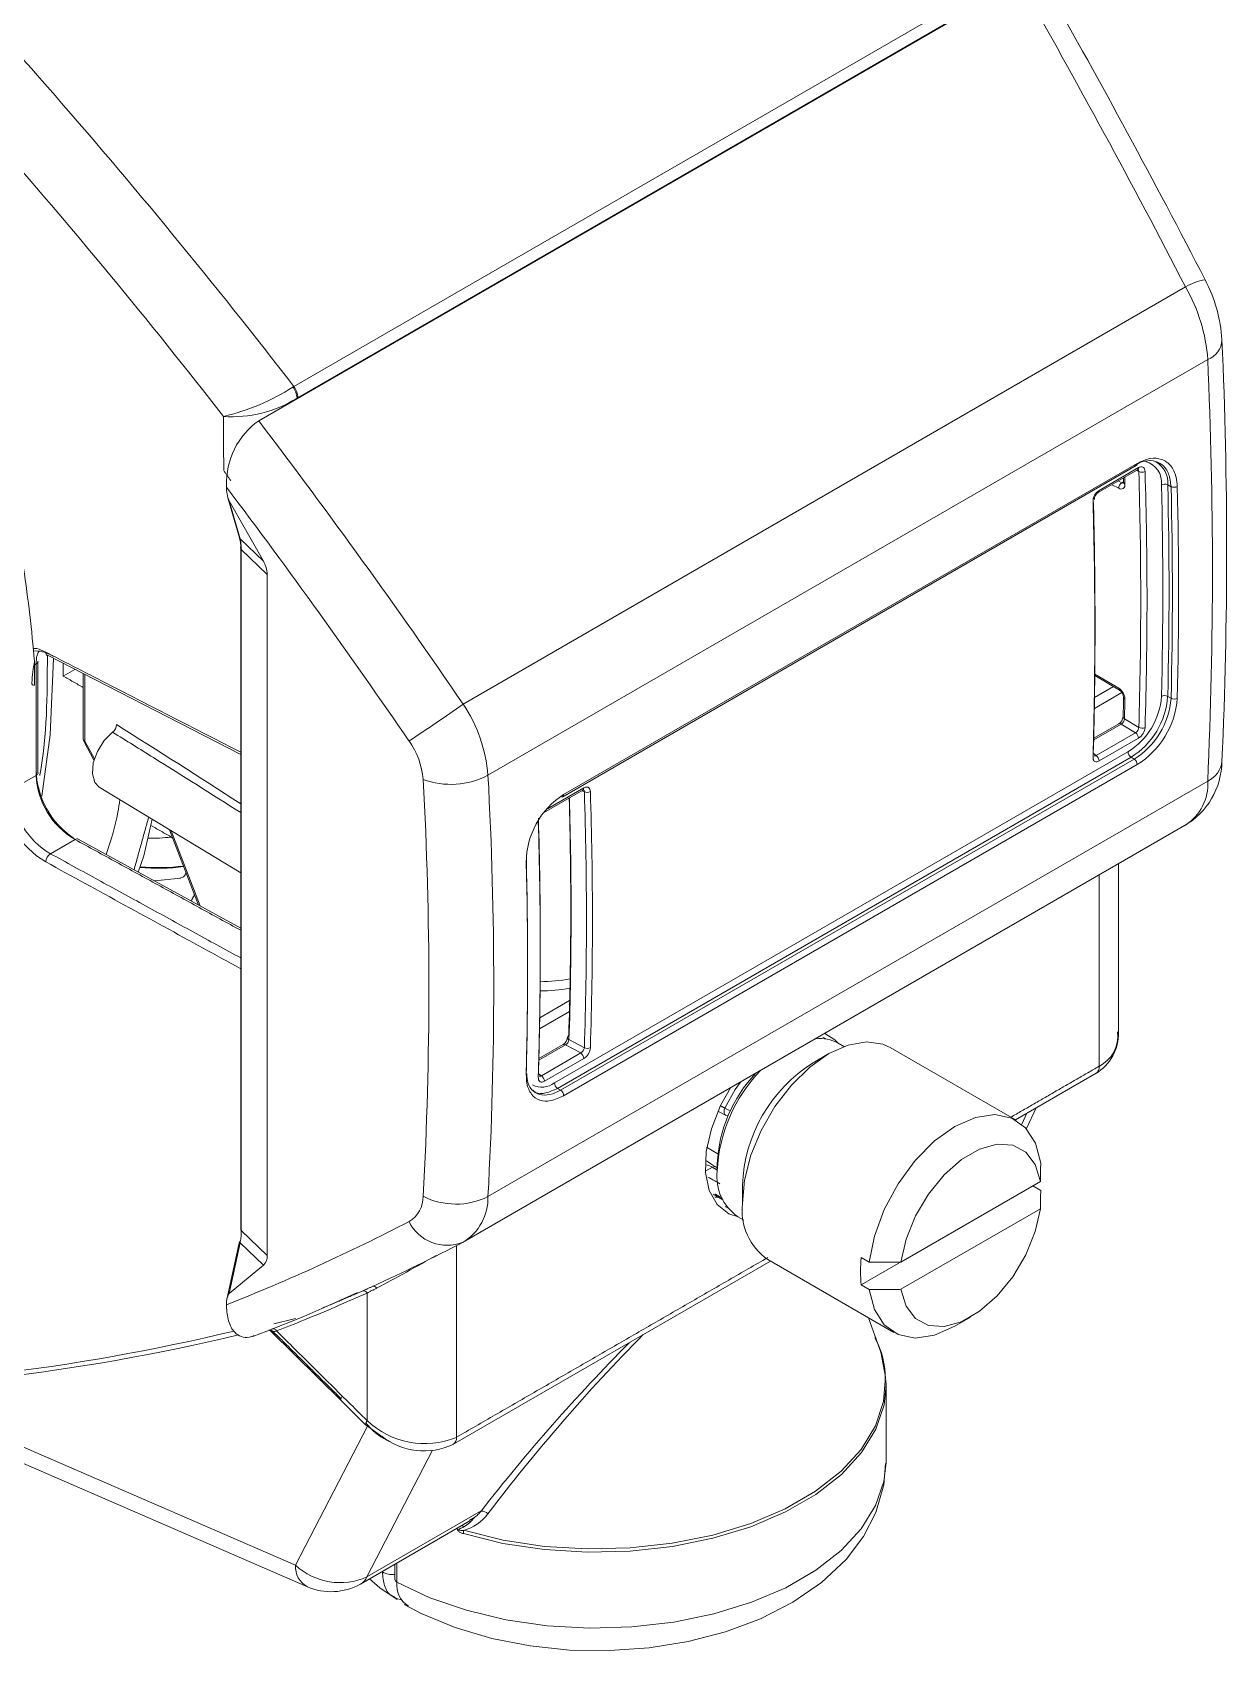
# Model space of a CAD drawing. Extents: x 9.3 to 87, y 1.1 to 68.8.
# Drawn here: x 63.181 to 65.864, y 1.111 to 4.746 of the extents above; entities that cross this region are included whole.
import ezdxf

# ---------------------------------------------------------------- set-up
doc = ezdxf.new("R2010")
doc.units = 0
doc.header["$MEASUREMENT"] = 0
doc.linetypes.add('SLD-Solid', pattern=[0])
doc.layers.add('OBJECT', color=7, linetype='CONTINUOUS')

msp = doc.modelspace()

# ---------------------------------------------------------------- linework, layer by layer
at = {"layer": 'OBJECT', "linetype": 'SLD-Solid', "lineweight": 15}
for p, q in [((65.3986, 4.8602), (63.6894, 3.8735)), ((63.7683, 3.9503), (65.2875, 4.8273)), ((65.2965, 4.8021), (63.7773, 3.9251)), ((64.1487, 3.237), (65.7714, 4.1738)), ((65.8211, 4.0106), (64.2044, 3.0773)), ((64.3722, 3.0289), (65.6606, 3.7726)), ((64.3743, 3.0338), (65.6627, 3.7775)), ((65.5751, 3.7121), (65.6635, 3.7631)), ((65.5771, 3.7169), (65.6656, 3.768)), ((65.6318, 3.7448), (65.6321, 3.7345)), ((65.6662, 3.7592), (65.6612, 3.7618)), ((65.6212, 3.7216), (65.6057, 3.7297)), ((65.6202, 3.7381), (65.6279, 3.734)), ((65.6279, 3.734), (65.6321, 3.7364)), ((65.7386, 3.7252), (65.7312, 3.7294)), ((63.6204, 3.7004), (63.6463, 3.6103)), ((63.623, 3.6938), (63.7, 3.5578)), ((63.623, 3.6938), (63.6477, 3.6081)), ((63.6477, 3.6081), (63.7, 3.5578)), ((63.649, 3.587), (63.649, 2.0575)), ((63.6504, 3.584), (63.7087, 3.528)), ((63.6504, 3.584), (63.6504, 2.0545)), ((63.7087, 3.528), (63.7087, 1.9985)), ((63.1856, 3.2791), (63.1856, 3.3333)), ((63.1856, 3.3251), (63.1897, 3.3274)), ((63.1931, 3.0823), (63.1937, 3.3333)), ((63.2504, 3.3), (63.2762, 3.3149)), ((63.2954, 3.3051), (63.2954, 3.1592)), ((63.2992, 3.3031), (63.2992, 3.1534)), ((65.5668, 3.2517), (65.6092, 3.2762)), ((65.5674, 3.3008), (65.623, 3.2681)), ((65.5675, 3.3041), (65.6212, 3.2726)), ((65.6284, 3.2626), (65.5664, 3.2268)), ((65.7312, 3.2542), (65.7386, 3.25)), ((65.6339, 3.204), (65.6662, 3.1847)), ((65.6264, 3.192), (65.5649, 3.1564)), ((65.6212, 3.1926), (65.565, 3.1602)), ((65.5703, 3.1216), (65.6588, 3.1727)), ((65.6588, 3.1727), (65.6264, 3.192)), ((63.2972, 3.1521), (63.3195, 3.1107)), ((63.2992, 3.1534), (63.3205, 3.1139)), ((64.3537, 2.3863), (65.642, 3.13)), ((65.5637, 3.1264), (65.5703, 3.1216)), ((65.6656, 3.1603), (65.5771, 3.1092)), ((65.649, 3.1175), (64.3606, 2.3738)), ((64.3674, 2.3698), (65.6557, 3.1135)), ((65.6627, 3.101), (64.3743, 2.3573)), ((65.6557, 3.1135), (65.649, 3.1175)), ((63.1345, 3.0449), (63.1897, 3.0767)), ((64.2044, 2.1308), (65.8211, 3.0641)), ((63.3312, 3.0504), (63.649, 2.8577)), ((64.3292, 2.9928), (64.4176, 3.0439)), ((64.338, 3.0016), (64.4197, 3.0488)), ((64.4209, 3.0398), (64.415, 3.0424)), ((63.4892, 2.9546), (63.5544, 2.7855)), ((63.4927, 2.9525), (63.5579, 2.7837)), ((64.1521, 2.0303), (65.7745, 2.9669)), ((63.2218, 2.9008), (63.277, 2.9327)), ((63.649, 2.7337), (63.284, 2.9337)), ((65.6208, 2.5006), (65.6208, 2.8782)), ((63.4557, 2.84), (63.5147, 2.8459)), ((65.5769, 2.4233), (65.5769, 2.8528)), ((64.3873, 2.5462), (64.3202, 2.5074)), ((64.3207, 2.5324), (64.3879, 2.5712)), ((64.373, 2.4721), (64.3187, 2.4407)), ((64.3863, 2.4832), (64.4209, 2.4651)), ((64.9408, 2.4854), (64.9406, 2.4855)), ((64.9636, 2.4847), (64.9567, 2.489)), ((65.0038, 2.4678), (64.991, 2.4752)), ((64.3783, 2.4714), (64.3186, 2.437)), ((64.3244, 2.4023), (64.4129, 2.4534)), ((64.4197, 2.441), (64.3312, 2.3899)), ((64.4129, 2.4534), (64.3783, 2.4714)), ((64.9704, 2.4518), (64.935, 2.4314)), ((65.3907, 2.3022), (65.1079, 2.4654)), ((64.2916, 2.4066), (64.2904, 2.4057)), ((64.3177, 2.4066), (64.3244, 2.4023)), ((65.3891, 2.3031), (65.5702, 2.4076)), ((64.3606, 2.3738), (64.3674, 2.3698)), ((65.4137, 2.2834), (65.4358, 2.33)), ((64.7207, 2.3228), (64.7381, 2.3139)), ((65.4033, 2.2934), (65.4149, 2.3179)), ((64.6953, 2.2418), (64.7206, 2.2271)), ((64.7084, 2.1968), (64.6937, 2.1884)), ((64.7194, 2.2048), (64.7194, 2.1885)), ((64.7759, 2.1558), (64.7759, 2.115)), ((65.0429, 1.9324), (65.4282, 2.1548)), ((65.4455, 2.1648), (65.1317, 1.9836)), ((65.4459, 2.1446), (65.4282, 2.1548)), ((64.7099, 2.136), (64.7321, 2.1238)), ((64.7369, 2.1082), (64.7441, 2.1044)), ((64.7661, 2.0854), (64.7473, 2.0912)), ((64.766, 2.0855), (64.7788, 2.0781)), ((65.1317, 1.9224), (65.4455, 2.1035)), ((63.6504, 2.0545), (63.7087, 1.9985)), ((63.6462, 2.03), (63.6187, 1.9031)), ((63.6477, 2.0272), (63.623, 1.9129)), ((63.6477, 2.0272), (63.7, 1.9769)), ((64.1334, 2.0205), (64.1334, 1.59)), ((63.623, 1.9129), (63.7, 1.9769)), ((64.1256, 1.5736), (64.8391, 1.9855)), ((64.8329, 1.9891), (65.1157, 1.8258)), ((65.0606, 1.9834), (65.0429, 1.9936)), ((63.9496, 1.931), (63.9496, 1.9312)), ((65.0429, 1.9324), (65.0606, 1.9222)), ((63.8581, 1.8914), (63.9115, 1.915)), ((63.9329, 1.6278), (63.9329, 1.914)), ((65.0839, 1.7895), (65.0592, 1.8585)), ((65.2533, 1.8395), (65.2886, 1.8599)), ((63.6761, 1.8163), (63.7075, 1.8287)), ((63.7164, 1.8286), (63.8753, 1.672)), ((62.7679, 1.7015), (63.7987, 1.2544)), ((62.8462, 1.7045), (63.7723, 1.3028)), ((63.8744, 1.6725), (63.9303, 1.6176)), ((65.0985, 1.5364), (65.0985, 1.7068)), ((63.7723, 1.3028), (63.9339, 1.6151)), ((63.9312, 1.6172), (63.9772, 1.5837)), ((64.0799, 1.5613), (63.9325, 1.2764)), ((65.0985, 1.5364), (65.0985, 1.5324)), ((63.9325, 1.2764), (64.1891, 1.4246)), ((63.9179, 1.2603), (64.164, 1.4023)), ((63.9672, 1.2875), (63.9672, 1.2888)), ((63.9953, 1.305), (63.9953, 1.2712)), ((63.9999, 1.3076), (63.9999, 1.2649))]:
    msp.add_line(p, q, dxfattribs=at)
at = {"layer": 'OBJECT', "linetype": 'SLD-Solid', "lineweight": 15, "flags": 128}
for points in [[(65.6635, 3.7631), (65.664, 3.7634), (65.6649, 3.7637), (65.6648, 3.7637)], [(65.6321, 3.7345), (65.632, 3.7331), (65.632, 3.7329)], [(63.2147, 3.3465), (63.4304, 3.2357), (63.649, 3.1235)], [(63.2025, 3.03), (63.2211, 3.1678), (63.2288, 3.3392)], [(65.6321, 3.2524), (65.6318, 3.2414), (65.6308, 3.2085)], [(63.3612, 3.1737), (63.3423, 3.1548), (63.3272, 3.1307), (63.318, 3.1047), (63.3159, 3.0803), (63.3212, 3.061), (63.3312, 3.0504)], [(65.5665, 3.1199), (65.5664, 3.1202), (65.5664, 3.1212)], [(64.4176, 3.0438), (64.4181, 3.0441), (64.419, 3.0444), (64.4189, 3.0445)], [(63.419, 2.8597), (63.4313, 2.8958), (63.4505, 2.9781)], [(64.7759, 2.115), (64.7808, 2.1678), (64.7952, 2.2236), (64.8184, 2.2795), (64.8491, 2.3328), (64.886, 2.3809), (64.9271, 2.4212), (64.9704, 2.4518), (65.0137, 2.4712), (65.0548, 2.4783), (65.0916, 2.4728), (65.1079, 2.4654)], [(64.961, 2.4973), (64.9834, 2.4831), (64.9911, 2.4751)], [(64.3206, 2.4006), (64.3205, 2.401), (64.3206, 2.402)], [(64.7473, 2.0912), (64.7451, 2.0922), (64.7191, 2.1126), (64.7014, 2.1441), (64.6932, 2.1848), (64.6948, 2.2321), (64.7063, 2.2832), (64.7269, 2.335), (64.7493, 2.3751)], [(64.7365, 2.3294), (64.7599, 2.3712), (64.7715, 2.3879)], [(64.7379, 2.3137), (64.7373, 2.314), (64.7357, 2.3159), (64.7348, 2.3186), (64.7346, 2.3219), (64.7352, 2.3256), (64.7365, 2.3294)], [(65.0606, 1.9834), (65.0723, 2.042), (65.0944, 2.1018), (65.1255, 2.1595), (65.1638, 2.2117), (65.2072, 2.2556), (65.2532, 2.2885), (65.2993, 2.3087), (65.3427, 2.315), (65.381, 2.307), (65.4121, 2.2852), (65.4341, 2.2508), (65.4459, 2.2058)], [(65.4455, 2.1648), (65.4337, 2.2027), (65.4125, 2.2303), (65.3833, 2.2459), (65.348, 2.2483), (65.3088, 2.2375), (65.2683, 2.2141), (65.2292, 2.1797), (65.1938, 2.1365), (65.1647, 2.0872), (65.1435, 2.0352), (65.1317, 1.9836)], [(64.7226, 2.129), (64.7179, 2.1293), (64.714, 2.1297)], [(65.1317, 1.9224), (65.1435, 1.8845), (65.1647, 1.8568), (65.1938, 1.8413), (65.2292, 1.8388), (65.2683, 1.8497), (65.3088, 1.873), (65.348, 1.9075), (65.3833, 1.9507), (65.4125, 1.9999), (65.4337, 2.052), (65.4455, 2.1035)], [(63.7075, 1.8287), (63.7908, 1.8616), (63.8581, 1.8914)], [(65.2533, 1.8395), (65.2532, 1.8394), (65.2072, 1.8192), (65.1638, 1.813), (65.1255, 1.821), (65.0944, 1.8428), (65.0723, 1.8772), (65.0606, 1.9222)], [(64.1497, 1.3811), (64.2384, 1.3592), (64.3316, 1.3451), (64.4275, 1.3392), (64.5238, 1.3415), (64.6184, 1.352), (64.7093, 1.3706), (64.7945, 1.3966), (64.872, 1.4297), (64.9402, 1.4691), (64.9975, 1.5138), (65.0427, 1.563), (65.0747, 1.6155), (65.093, 1.6701), (65.097, 1.7257), (65.0868, 1.781), (65.0839, 1.7895)], [(65.0982, 1.7193), (65.0982, 1.719), (65.0985, 1.7068)], [(65.0985, 1.7068), (65.0942, 1.6633), (65.0759, 1.6085), (65.0437, 1.556), (64.9985, 1.5067), (64.941, 1.4619), (64.8728, 1.4225), (64.7951, 1.3893), (64.7098, 1.3632), (64.6187, 1.3446), (64.5239, 1.3341), (64.4274, 1.3317), (64.3314, 1.3377), (64.238, 1.3518), (64.1492, 1.3737)], [(65.0985, 1.5324), (65.0937, 1.4906), (65.0751, 1.4365), (65.0428, 1.3844), (64.9977, 1.3357), (64.9407, 1.2913), (64.8731, 1.2523), (64.7962, 1.2194), (64.7118, 1.1933), (64.6217, 1.1748), (64.5279, 1.164), (64.4323, 1.1613), (64.3371, 1.1668), (64.2442, 1.1802), (64.1559, 1.2014), (64.0738, 1.2298), (63.9999, 1.2649)], [(64.0161, 1.2148), (64.0546, 1.1945), (64.1309, 1.1627), (64.2129, 1.1382), (64.299, 1.1214), (64.3878, 1.1122), (64.4775, 1.1109), (64.5668, 1.1173), (64.654, 1.1314), (64.7377, 1.1532), (64.8166, 1.1826), (64.8891, 1.2195), (64.9538, 1.2641), (65.0087, 1.3158), (65.0477, 1.3671), (65.0757, 1.4213), (65.0938, 1.4835), (65.0973, 1.5309)], [(63.9382, 1.272), (63.9617, 1.252), (64.0007, 1.2258)], [(63.9919, 1.2328), (63.9981, 1.228), (64.0107, 1.225)]]:
    msp.add_lwpolyline(points, dxfattribs=at)
at = {"layer": 'OBJECT', "linetype": 'SLD-Solid', "lineweight": 15}
for centre, radius, start, end in [((52.8087, -4.498), 13.8379, 37.627, 44.84534), ((52.9216, -4.4272), 13.5391, 37.8644, 44.77177), ((48.4969, -4.763), 19.4493, 27.35433, 29.65563), ((49.1544, -4.4073), 18.7482, 27.29417, 29.5731), ((65.8307, 4.0797), 0.1112, 97.9874, 122.2096), ((65.5201, 4.0344), 0.3335, 3.4709, 27.7655), ((65.4381, 3.9832), 0.384, 4.096, 29.7608), ((65.8024, 4.0578), 0.0508, 291.6374, 356.4039), ((55.2339, 3.5818), 10.6297, 357.4487, 2.54965), ((55.1884, 3.5374), 10.6432, 357.45141, 2.54859), ((63.4924, 4.379), 0.5098, 283.3698, 302.4787), ((63.7297, 3.9208), 0.0461, 4.1512, 37.7693), ((63.7321, 3.9231), 0.0453, 2.4374, 36.8508), ((63.6288, 4.1625), 0.2801, 266.2179, 301.6421), ((63.789, 3.7332), 0.172, 125.3681, 181.8456), ((50.9348, -5.8142), 16.0166, 34.41021, 37.21835), ((65.6693, 3.7348), 0.0482, 353.2008, 75.9003), ((65.6777, 3.7348), 0.0537, 354.2521, 59.816), ((65.6578, 3.7767), 0.00498, 304.8119, 9.6103), ((65.6606, 3.7673), 0.00511, 305.7966, 8.3181), ((65.6616, 3.7597), 0.00464, 353.8205, 54.7375), ((65.6729, 3.7736), 0.0159, 245.3005, 297.6266), ((56.3303, 3.4719), 9.3403, 358.23758, 1.76242), ((56.3352, 3.472), 9.3495, 358.23756, 1.76244), ((63.693, 3.7232), 0.076, 179.1709, 202.8261), ((50.9723, -5.8008), 15.8309, 34.4484, 36.99049), ((65.593, 3.692), 0.0296, 122.466, 179.6835), ((65.5852, 3.6962), 0.0188, 122.7773, 179.641), ((65.5721, 3.7162), 0.00508, 304.7764, 8.4168), ((65.6364, 3.7213), 0.0152, 123.8141, 179.0675), ((65.6263, 3.7289), 0.00898, 234.8035, 10.6333), ((65.6307, 3.7384), 0.00522, 238.0024, 294.3246), ((65.637, 3.7351), 0.0049, 187.8115, 248.3983), ((65.7245, 3.7151), 0.0158, 64.9412, 117.5734), ((56.3702, 3.4917), 9.3499, 358.5452, 1.4548), ((56.3744, 3.4918), 9.3598, 358.54529, 1.45471), ((65.7453, 3.7396), 0.0158, 244.9345, 297.5781), ((56.3732, 3.4876), 9.3685, 358.54665, 1.45335), ((56.3773, 3.4877), 9.3783, 358.54673, 1.45327), ((55.1453, 3.4046), 10.4221, 358.41877, 1.58123), ((55.1537, 3.4124), 10.4143, 358.41916, 1.58084), ((63.6515, 3.6118), 0.00532, 196.276, 225.0336), ((63.5751, 3.5902), 0.0739, 357.5062, 15.3329), ((63.6531, 3.5871), 0.00409, 182.3525, 229.4606), ((63.6468, 3.5262), 0.0619, 1.7408, 30.7261), ((63.2185, 3.3525), 0.00716, 173.0303, 237.8579), ((63.1865, 3.3344), 0.00764, 294.5571, 351.9143), ((65.6259, 3.272), 0.0048, 172.4841, 233.1916), ((65.605, 3.2471), 0.0301, 1.6033, 57.6779), ((61.8064, 6.5429), 4.0516, 303.2376, 305.319), ((63.8703, 3.0503), 0.3351, 4.6182, 33.8471), ((65.6122, 3.2514), 0.0199, 2.8221, 57.1386), ((65.6372, 3.2526), 0.0051, 183.4867, 246.4166), ((65.5582, 3.2655), 0.1593, 301.7372, 355.9687), ((65.5564, 3.2662), 0.1751, 301.8913, 356.0469), ((65.5635, 3.2629), 0.1756, 301.6805, 355.7866), ((65.5616, 3.2637), 0.1915, 301.8485, 355.8563), ((65.724, 3.2409), 0.015, 61.5624, 117.1054), ((65.7458, 3.2632), 0.015, 241.5591, 297.1106), ((65.61, 3.2103), 0.0209, 302.3928, 354.78), ((65.6185, 3.2052), 0.0154, 300.8869, 355.4388), ((65.636, 3.2087), 0.00511, 182.1074, 246.2164), ((63.3474, 3.1917), 0.0227, 307.4646, 357.9296), ((45.0251, -25.9168), 34.4063, 57.22837, 57.77899), ((65.6233, 3.1881), 0.00496, 50.7899, 115.2457), ((65.6509, 3.1859), 0.0154, 300.8862, 355.4436), ((65.6503, 3.1599), 0.0153, 1.3552, 56.2687), ((65.6491, 3.1868), 0.0312, 301.8692, 355.7416), ((65.6735, 3.1978), 0.015, 241.2073, 297.0596), ((63.3104, 3.1592), 0.015, 180, 208.2669), ((63.3026, 3.1598), 0.0072, 184.715, 242.5267), ((63.3028, 3.1455), 0.00867, 114.2872, 130.4895), ((63.8857, 3.0531), 0.1738, 4.8458, 35.5591), ((65.6573, 3.1304), 0.0153, 181.2385, 236.8936), ((65.5618, 3.1088), 0.0153, 1.3552, 56.2687), ((65.6474, 3.1007), 0.0153, 1.1681, 56.8999), ((65.6837, 3.1102), 0.1693, 299.8303, 359.4476), ((65.7981, 3.1143), 0.0552, 294.5692, 354.1517), ((63.3818, 3.0951), 0.1926, 181.7558, 235.8571), ((63.1865, 3.0838), 0.00775, 294.6845, 348.3347), ((63.3649, 3.0844), 0.1754, 182.5155, 239.9022), ((64.1209, 3.2351), 0.1785, 249.6482, 297.8818), ((55.532, 2.5996), 8.5397, 356.85733, 3.14267), ((55.5755, 2.6041), 8.6419, 356.86067, 3.13933), ((65.7104, 3.0578), 0.1109, 303.3969, 3.2526), ((63.3108, 3.0527), 0.1972, 182.3483, 239.7487), ((63.3097, 3.0525), 0.1753, 182.5075, 239.9098), ((64.472, 2.8807), 0.1816, 122.5535, 179.7669), ((64.3702, 3.0332), 0.00477, 239.6621, 295.2405), ((64.3694, 3.033), 0.00498, 304.8119, 9.6103), ((55.7171, 2.7774), 8.6733, 358.11401, 1.64303), ((55.7052, 2.769), 8.6859, 358.11443, 1.69783), ((64.4146, 3.048), 0.00511, 305.7966, 8.3181), ((64.4158, 3.04), 0.00513, 357.003, 63.8225), ((64.427, 3.0546), 0.016, 247.7311, 297.5975), ((55.686, 2.7524), 8.7396, 358.11613, 1.88387), ((55.6908, 2.7528), 8.7483, 358.11614, 1.88386), ((54.6498, 2.6934), 9.6722, 358.29806, 1.70194), ((54.64, 2.6854), 9.6818, 358.29807, 1.70193), ((63.2813, 2.9272), 0.00703, 67.6999, 128.5022), ((63.4445, 3.374), 0.4385, 269.3819, 276.3634), ((63.2357, 2.8809), 0.0243, 125.028, 176.6622), ((63.4641, 3.3157), 0.4475, 264.6544, 277.327), ((63.4646, 3.3159), 0.4462, 264.6414, 277.2074), ((54.5824, 2.6436), 9.7109, 358.59652, 1.40348), ((54.5924, 2.6517), 9.7011, 358.59649, 1.40351), ((64.3182, 3.0267), 0.4133, 270.4832, 279.8608), ((64.318, 3.0321), 0.4394, 270.45, 279.2355), ((64.3751, 2.4674), 0.0051, 51.802, 114.2336), ((64.3619, 2.4898), 0.0209, 302.3101, 354.6192), ((64.3716, 2.4846), 0.0148, 296.8106, 354.4279), ((64.3877, 2.4874), 0.00503, 114.3608, 174.5468), ((64.3883, 2.4884), 0.00559, 185.5008, 249.0674), ((64.9496, 2.4), 0.0858, 61.1956, 95.8956), ((65.5156, 2.4975), 0.1052, 301.0443, 1.2425), ((65.5439, 2.4907), 0.0751, 296.0455, 7.4673), ((64.4062, 2.4666), 0.0148, 296.8179, 354.4206), ((64.4043, 2.4406), 0.0153, 1.3552, 56.2687), ((64.4032, 2.4676), 0.0313, 301.8014, 355.6131), ((64.4276, 2.4787), 0.0151, 243.6991, 296.7926), ((64.3159, 2.3896), 0.0153, 1.3552, 56.2687), ((65.0673, 2.1721), 0.3483, 136.0065, 177.2992), ((65.0367, 2.1896), 0.3177, 136.6973, 177.2625), ((65.1153, 2.1436), 0.3396, 122.0685, 177.9369), ((65.5617, 2.4207), 0.0154, 300.5565, 9.7709), ((64.3254, 2.4221), 0.0456, 242.7326, 308.3529), ((64.369, 2.3866), 0.0153, 181.2385, 236.8936), ((64.359, 2.3569), 0.0153, 1.1681, 56.8999), ((64.7964, 2.4355), 0.1218, 240.5304, 247.0756), ((64.7448, 2.327), 0.015, 242.5869, 266.5043), ((64.8332, 2.4006), 0.2344, 233.8972, 239.6056), ((64.6798, 2.1418), 0.062, 62.52, 74.9622), ((64.7127, 2.1908), 0.00746, 63.254, 125.7634), ((64.8269, 2.1751), 0.1083, 172.8913, 235.7965), ((63.9941, 2.1305), 0.0648, 300.6223, 0.7953), ((64.1322, 2.2757), 0.1619, 243.049, 296.4652), ((64.0882, 2.1277), 0.1162, 301.3602, 1.5169), ((64.9103, 2.1), 0.1352, 173.6039, 235.084), ((62.0897, 5.7829), 4.1837, 291.4116, 297.5854), ((64.1124, 2.1161), 0.0948, 205.8198, 292.4914), ((63.6531, 2.0576), 0.00408, 181.8393, 229.4841), ((63.6493, 2.0298), 0.00312, 177.7444, 239.0468), ((63.6814, 1.9969), 0.0274, 312.9696, 3.4201), ((61.7288, 6.1234), 4.7518, 297.9267, 299.7696), ((65.2998, 1.963), 0.2587, 173.2019, 186.7981), ((63.9471, 1.9213), 0.00808, 27.5636, 100.1581), ((63.6591, 1.8911), 0.0422, 148.9027, 184.3756), ((63.9252, 1.9105), 0.00848, 24.201, 111.3559), ((62.5547, 6.3057), 4.6052, 269.6994, 283.5544), ((62.5692, 6.2895), 4.5967, 269.6986, 283.5238), ((63.7109, 1.823), 0.00752, 42.4404, 82.5183), ((63.7137, 1.8218), 0.0094, 36.3005, 90.6345), ((63.7219, 1.8257), 0.00825, 22.6292, 111.4154), ((67.4438, -1.036), 4.0641, 135.3542, 142.8509), ((67.511, -1.1634), 4.2109, 135.2336, 142.0794), ((64.9138, 1.724), 0.183, 358.8974, 29.1571), ((64.0381, 1.7058), 0.1365, 217.7906, 243.4749), ((64.0621, 1.7625), 0.1867, 226.198, 292.4466), ((64.0609, 1.7123), 0.1529, 231.5084, 295.354), ((64.1181, 1.5874), 0.0155, 301.968, 9.6792), ((64.1206, 1.4826), 0.1057, 286.0252, 322.501), ((64.1898, 1.4044), 0.0201, 43.4997, 91.7825), ((64.17, 1.4256), 0.0417, 234.3232, 241.9647), ((64.1093, 1.4595), 0.0817, 300.2204, 322.3875), ((64.2036, 1.3734), 0.0544, 171.9472, 179.7153), ((63.8234, 1.2992), 0.0512, 175.9431, 241.2064), ((63.8724, 1.4107), 0.1471, 227.1367, 294.1037), ((63.899, 1.2921), 0.037, 300.6351, 334.8691), ((63.9892, 1.3268), 0.045, 240.7126, 277.6826), ((63.8523, 1.3781), 0.1348, 246.5828, 299.0967), ((64.0026, 1.2717), 0.00732, 184.3586, 248.7608), ((64.054, 1.2577), 0.0546, 172.4197, 239.4621)]:
    msp.add_arc(centre, radius, start, end, dxfattribs=at)
for centre, major_axis, ratio, start_param, end_param in [((58.4186, 7.5124), (-5.1506, 8.6133), 0.587369, 3.947489, 3.949405), ((58.4186, 7.5124), (-5.1506, 8.6133), 0.587369, 3.883127, 3.888582), ((58.7145, 10.5722), (-5.9299, 8.2381), 0.633584, 3.016158, 3.051157), ((59.4401, 10.7495), (-5.5014, 8.3802), 0.612, 2.927025, 2.934978)]:
    msp.add_ellipse(centre, major_axis=major_axis, ratio=ratio, start_param=start_param, end_param=end_param, dxfattribs=at)
for points, degree in [([(63.7662, 3.949), (63.7683, 3.9503)], 1), ([(63.7773, 3.9251), (63.7757, 3.9241)], 1), ([(63.7757, 3.9241), (63.7757, 3.9233)], 1), ([(63.6109, 3.7617), (63.6103, 3.8831)], 1), ([(63.6268, 3.7385), (63.6109, 3.7617)], 1), ([(63.617, 3.7277), (63.617, 3.7243)], 1), ([(63.1856, 3.3333), (63.1799, 3.4023), (63.1717, 3.4721), (63.1612, 3.5429)], 3), ([(63.1796, 3.285), (63.1814, 3.301), (63.1834, 3.3171), (63.1856, 3.3333)], 3), ([(63.1897, 3.0767), (63.1897, 3.3274)], 1), ([(63.2504, 3.3282), (63.2504, 3.3)], 1), ([(63.2954, 3.274), (63.2504, 3.3)], 1), ([(63.4423, 2.983), (63.4095, 2.865)], 1), ([(63.4931, 2.9382), (63.4473, 2.9645)], 1), ([(63.649, 2.7289), (63.277, 2.9327)], 1), ([(63.4931, 2.9382), (63.4966, 2.9355)], 1), ([(63.2218, 2.9008), (63.649, 2.6667)], 1), ([(63.5378, 2.7946), (63.5453, 2.8092)], 1), ([(65.3789, 2.309), (65.5769, 2.4233)], 1), ([(64.7268, 2.3345), (64.7365, 2.3294)], 1), ([(64.7194, 2.1902), (64.7084, 2.1968)], 1), ([(64.7161, 2.1974), (64.7194, 2.1955)], 1), ([(65.4459, 2.2058), (65.4455, 2.1648)], 1), ([(64.7314, 2.1269), (64.7145, 2.1364)], 1), ([(64.1334, 1.59), (64.8329, 1.9938)], 1), ([(63.9221, 1.9184), (63.9447, 1.9288)], 1), ([(63.8341, 1.8808), (63.9221, 1.9184)], 1), ([(63.9543, 1.925), (63.9329, 1.914)], 1), ([(65.0606, 1.9222), (65.1317, 1.9224)], 1), ([(63.617, 1.8879), (63.617, 1.8846)], 1), ([(63.722, 1.8274), (63.7213, 1.8274)], 1), ([(63.8743, 1.6771), (63.722, 1.8274)], 1), ([(63.9302, 1.6221), (63.9329, 1.6278)], 1), ([(64.1632, 1.4036), (64.174, 1.4096)], 1)]:
    msp.add_open_spline(points, degree=degree, dxfattribs=at)
for points, knots in [([(65.7386, 3.7252), (65.7374, 3.7353), (65.7351, 3.7553), (65.7203, 3.7755), (65.6993, 3.7851), (65.6764, 3.7834), (65.6616, 3.776), (65.6557, 3.773)], [0, 0, 0, 0, 0.214894, 0.429788, 0.644687, 0.859483, 1, 1, 1, 1]), ([(65.6627, 3.7775), (65.6725, 3.782), (65.6921, 3.791), (65.7187, 3.7884), (65.7392, 3.7739), (65.7504, 3.7512), (65.752, 3.7328), (65.7526, 3.7255)], [0, 0, 0, 0, 0.21434, 0.428673, 0.643186, 0.858034, 1, 1, 1, 1]), ([(65.6803, 3.7596), (65.68, 3.7613), (65.6796, 3.7649), (65.677, 3.7685), (65.6733, 3.7702), (65.6693, 3.7698), (65.6666, 3.7685), (65.6656, 3.768)], [0, 0, 0, 0, 0.214996, 0.429992, 0.644917, 0.859672, 1, 1, 1, 1]), ([(63.6477, 3.6081), (63.6487, 3.6033), (63.6502, 3.5957), (63.6504, 3.5872), (63.6504, 3.584)], [0, 0, 0, 0, 0.633023, 1, 1, 1, 1]), ([(63.1823, 3.3622), (63.1852, 3.3621), (63.1943, 3.362), (63.2045, 3.3569), (63.2114, 3.3534)], [0, 0, 0, 0, 0.316666, 1, 1, 1, 1]), ([(63.2218, 3.3475), (63.2156, 3.3503), (63.2019, 3.3566), (63.1897, 3.3563), (63.183, 3.3561)], [0, 0, 0, 0, 0.451571, 1, 1, 1, 1]), ([(63.1897, 3.3274), (63.1898, 3.3342), (63.19, 3.3448), (63.1939, 3.3524), (63.1954, 3.3552)], [0, 0, 0, 0, 0.631932, 1, 1, 1, 1]), ([(63.2148, 3.3465), (63.2145, 3.2557), (63.2141, 3.1618), (63.1981, 3.0794), (63.1975, 3.0766)], [0, 0, 0, 0, 0.966312, 1, 1, 1, 1]), ([(63.2114, 3.3534), (63.2188, 3.3496), (63.2556, 3.3307), (63.4015, 3.2558), (63.5399, 3.1847), (63.649, 3.1287)], [0, 0, 0, 0, 0.050469, 0.252344, 1, 1, 1, 1]), ([(63.1796, 3.285), (63.1794, 3.2828), (63.1802, 3.2811), (63.1825, 3.2794), (63.184, 3.2791), (63.1856, 3.2791)], [0, 0, 0, 0, 0.5, 0.5, 1, 1, 1, 1]), ([(63.649, 2.9932), (63.5837, 3.0346), (63.4878, 3.0953), (63.3919, 3.1548), (63.3612, 3.1737)], [0, 0, 0, 0, 0.681087, 1, 1, 1, 1]), ([(65.5634, 3.117), (65.5636, 3.1153), (65.5638, 3.1119), (65.5661, 3.1085), (65.5695, 3.107), (65.5735, 3.1073), (65.5761, 3.1087), (65.5771, 3.1092)], [0, 0, 0, 0, 0.214324, 0.428637, 0.643247, 0.858463, 1, 1, 1, 1]), ([(65.5664, 3.1205), (65.567, 3.1205), (65.5681, 3.1203), (65.5696, 3.1212), (65.5703, 3.1216)], [0, 0, 0, 0, 0.477513, 1, 1, 1, 1]), ([(63.3471, 2.8991), (63.3571, 2.9297), (63.3699, 2.9685), (63.3762, 3.0128), (63.3775, 3.0223)], [0, 0, 0, 0, 0.786055, 1, 1, 1, 1]), ([(64.4344, 3.0404), (64.4342, 3.0422), (64.4337, 3.0457), (64.4311, 3.0492), (64.4274, 3.0509), (64.4234, 3.0506), (64.4207, 3.0493), (64.4197, 3.0488)], [0, 0, 0, 0, 0.214325, 0.428641, 0.643244, 0.858471, 1, 1, 1, 1]), ([(63.649, 2.6426), (63.6209, 2.658), (63.4751, 2.7379), (63.3292, 2.8178), (63.2114, 2.8823)], [0, 0, 0, 0, 0.192304, 1, 1, 1, 1]), ([(63.5266, 2.8578), (63.525, 2.8546), (63.5218, 2.8483), (63.5154, 2.8467), (63.5122, 2.8459)], [0, 0, 0, 0, 0.506857, 1, 1, 1, 1]), ([(64.3743, 2.3573), (64.3646, 2.3527), (64.3451, 2.3436), (64.3197, 2.3455), (64.3009, 2.3591), (64.2912, 2.3809), (64.2907, 2.3987), (64.2904, 2.4057)], [0, 0, 0, 0, 0.21434, 0.428674, 0.643187, 0.858034, 1, 1, 1, 1]), ([(64.2915, 2.4067), (64.292, 2.3996), (64.2932, 2.383), (64.3053, 2.3659), (64.3247, 2.3571), (64.3468, 2.3594), (64.3615, 2.3668), (64.3674, 2.3698)], [0, 0, 0, 0, 0.166522, 0.394655, 0.622797, 0.850826, 1, 1, 1, 1]), ([(64.3205, 2.4015), (64.3211, 2.4014), (64.3222, 2.4012), (64.3236, 2.4019), (64.3244, 2.4023)], [0, 0, 0, 0, 0.438984, 1, 1, 1, 1]), ([(64.3606, 2.3738), (64.3518, 2.3698), (64.3341, 2.3617), (64.3146, 2.3615), (64.3072, 2.3677), (64.3052, 2.3694)], [0, 0, 0, 0, 0.423048, 0.846091, 1, 1, 1, 1]), ([(64.3176, 2.3978), (64.3177, 2.3961), (64.3179, 2.3927), (64.3202, 2.3893), (64.3237, 2.3877), (64.3276, 2.3881), (64.3302, 2.3894), (64.3312, 2.3899)], [0, 0, 0, 0, 0.214994, 0.429995, 0.644918, 0.859673, 1, 1, 1, 1]), ([(64.6981, 2.1747), (64.7033, 2.1718), (64.7123, 2.1668), (64.7213, 2.1618), (64.725, 2.1597)], [0, 0, 0, 0, 0.58226, 1, 1, 1, 1]), ([(65.4455, 2.1035), (65.4455, 2.1037), (65.4456, 2.1174), (65.4458, 2.1311), (65.4459, 2.1446)], [0, 0, 0, 0, 0.013757, 1, 1, 1, 1]), ([(63.6504, 2.0545), (63.6503, 2.0489), (63.6501, 2.0401), (63.6483, 2.0307), (63.6477, 2.0272)], [0, 0, 0, 0, 0.630963, 1, 1, 1, 1]), ([(65.1317, 1.9836), (65.1314, 1.9836), (65.1077, 1.9835), (65.084, 1.9835), (65.0606, 1.9834)], [0, 0, 0, 0, 0.013757, 1, 1, 1, 1]), ([(63.9329, 1.914), (63.8862, 1.8935), (63.8191, 1.8641), (63.7505, 1.8371), (63.7296, 1.8289)], [0, 0, 0, 0, 0.695361, 1, 1, 1, 1]), ([(63.6794, 1.8187), (63.6758, 1.8171), (63.6652, 1.8125), (63.6496, 1.8151), (63.6325, 1.8263), (63.62, 1.8497), (63.618, 1.8731), (63.617, 1.8846)], [0, 0, 0, 0, 0.092479, 0.270783, 0.456995, 0.730805, 1, 1, 1, 1]), ([(63.7213, 1.8274), (63.7207, 1.8273), (63.7183, 1.8271), (63.7176, 1.8278), (63.7171, 1.8283)], [0, 0, 0, 0, 0.233723, 1, 1, 1, 1]), ([(63.7296, 1.8289), (63.7296, 1.8289), (63.727, 1.8282), (63.7245, 1.8278), (63.722, 1.8274)], [0, 0, 0, 0, 0.000161, 1, 1, 1, 1]), ([(63.7296, 1.8289), (63.7571, 1.8016), (63.8063, 1.753), (63.8554, 1.7042), (63.8771, 1.6827)], [0, 0, 0, 0, 0.559995, 1, 1, 1, 1]), ([(63.8743, 1.6771), (63.8738, 1.6752), (63.8731, 1.6725), (63.8751, 1.6725), (63.8757, 1.6725)], [0, 0, 0, 0, 0.707525, 1, 1, 1, 1]), ([(63.8771, 1.6827), (63.8764, 1.6816), (63.8752, 1.6795), (63.8746, 1.6778), (63.8743, 1.6771)], [0, 0, 0, 0, 0.5475, 1, 1, 1, 1]), ([(63.8771, 1.6827), (63.8875, 1.6725), (63.9061, 1.6541), (63.9247, 1.6358), (63.9329, 1.6278)], [0, 0, 0, 0, 0.56, 1, 1, 1, 1]), ([(63.9312, 1.6172), (63.9311, 1.6172), (63.9303, 1.6172), (63.9297, 1.6183), (63.9296, 1.6201), (63.9301, 1.6216), (63.9302, 1.6221)], [0, 0, 0, 0, 0.033773, 0.436142, 0.829629, 1, 1, 1, 1]), ([(64.174, 1.4096), (64.1767, 1.4119), (64.1821, 1.4164), (64.1868, 1.4218), (64.1891, 1.4246)], [0, 0, 0, 0, 0.493848, 1, 1, 1, 1]), ([(64.1492, 1.3737), (64.1468, 1.3745), (64.1435, 1.3756), (64.1394, 1.3781), (64.1372, 1.38), (64.136, 1.382), (64.1355, 1.3838), (64.1356, 1.3854), (64.136, 1.3861), (64.1362, 1.3863)], [0, 0, 0, 0, 0.363163, 0.512727, 0.662271, 0.750153, 0.837063, 0.961127, 1, 1, 1, 1]), ([(64.1504, 1.3889), (64.1487, 1.3881), (64.1457, 1.3866), (64.1421, 1.385), (64.14, 1.3839), (64.1393, 1.3832), (64.1391, 1.3829), (64.1391, 1.3826), (64.1391, 1.3824), (64.1392, 1.3823), (64.1394, 1.3821), (64.1399, 1.3817), (64.1421, 1.3811), (64.1455, 1.3809), (64.1484, 1.381), (64.1497, 1.3811)], [0, 0, 0, 0, 0.238571, 0.426503, 0.520612, 0.548529, 0.56118, 0.571673, 0.578604, 0.58556, 0.593877, 0.608067, 0.651957, 0.847577, 1, 1, 1, 1]), ([(63.992, 1.2328), (63.9902, 1.2336), (63.9807, 1.2373), (63.9705, 1.2556), (63.9683, 1.2769), (63.9672, 1.2875)], [0, 0, 0, 0, 0.108865, 0.554408, 1, 1, 1, 1])]:
    msp.add_open_spline(points, degree=3, knots=knots, dxfattribs=at)

doc.saveas('drawing.dxf')
